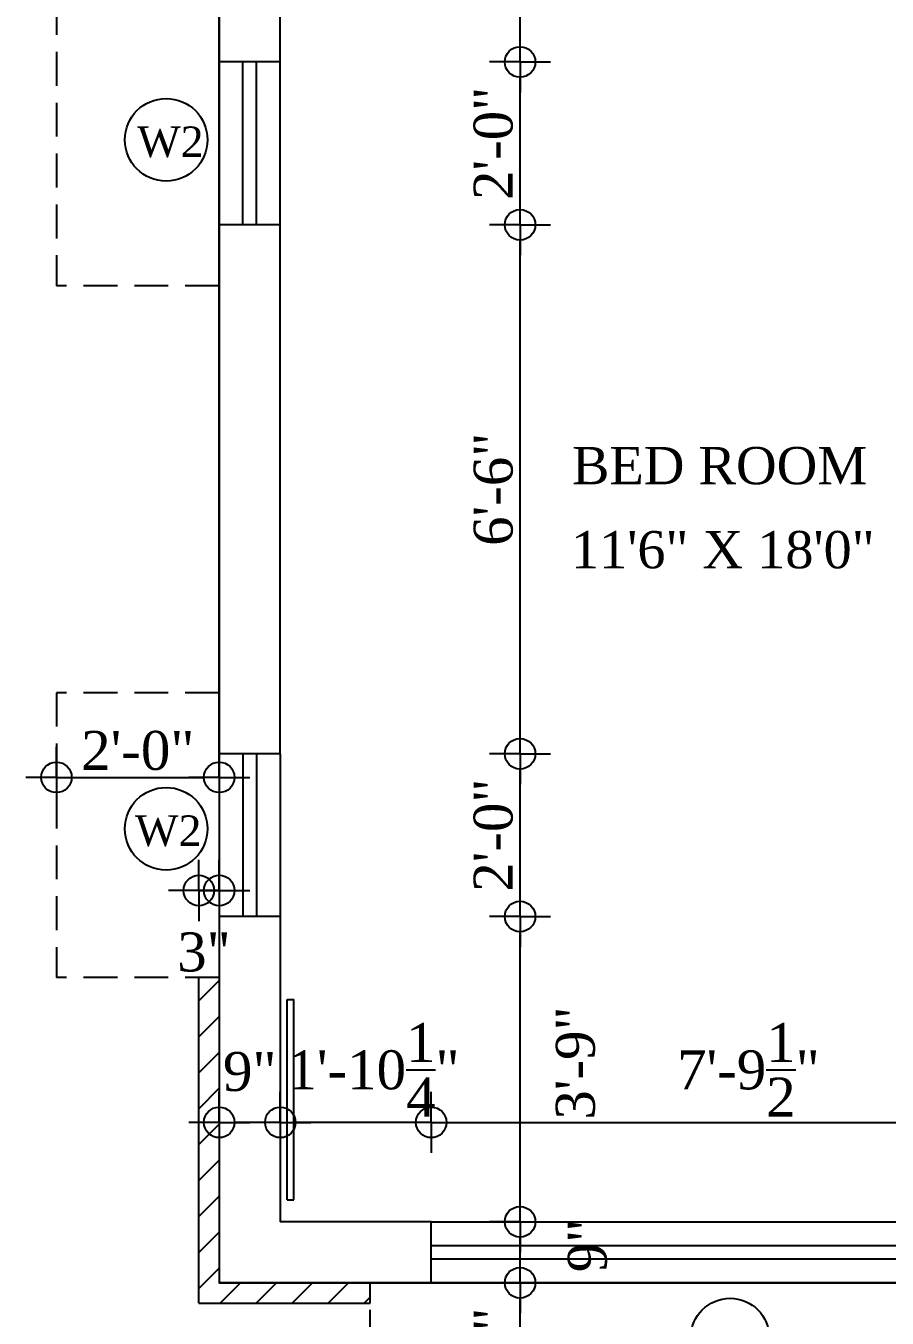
# Model space of a CAD drawing. Extents: x -4781 to 3971, y -2954 to -1072.
# Drawn here: x -4781.3 to -4654.3, y -2081.9 to -1891.3 of the extents above; entities that cross this region are included whole.
import ezdxf

# ---------------------------------------------------------------- set-up
doc = ezdxf.new("R2010")
doc.units = 0
doc.header["$LTSCALE"] = 20
doc.header["$MEASUREMENT"] = 0
doc.header["$PDMODE"] = 34
doc.linetypes.add('HIDDEN', pattern=[0.375, 0.25, -0.125])
doc.layers.get('0').update_dxf_attribs({"linetype": 'CONTINUOUS'})
doc.layers.get('DEFPOINTS').update_dxf_attribs({"linetype": 'CONTINUOUS'})
doc.layers.add('area', color=3, linetype='CONTINUOUS', plot=False)
for name, color, linetype in [('DIMLINE', 254, 'CONTINUOUS'), ('glass', 4, 'CONTINUOUS'), ('Roof lilne', 31, 'CONTINUOUS'), ('text', 2, 'CONTINUOUS'), ('wall', 13, 'CONTINUOUS'), ('WINDOW', 4, 'CONTINUOUS'), ('window sill', 5, 'CONTINUOUS'), ('windowtext', 2, 'CONTINUOUS'), ('winsill', 5, 'CONTINUOUS')]:
    doc.layers.add(name, color=color, linetype=linetype)
doc.styles.add('DIMTEXT', font='times_1.ttf')
doc.styles.add('style5', font='times_1.ttf')
doc.dimstyles.new('ARCH_48_0', dxfattribs={"dimtxt": 5.75, "dimasz": 2.25, "dimexe": 0.25, "dimexo": 0, "dimgap": 1, "dimtad": 1, "dimzin": 3, "dimdsep": 46, "dimlunit": 4, "dimtxsty": 'DIMTEXT', "dimblk": 'BLK', "dimcen": 0, "dimdle": 0.09375, "dimse1": 1, "dimse2": 1, "dimclrd": 254, "dimclrt": 3, "dimadec": 1, "dimazin": 0, "dimtfac": 1, "dimtix": 1, "dimtmove": 2, "dimatfit": 3, "dimldrblk": 'NONE', "dimfxl": 0.25, "dimtvp": 1.4625, "dimtolj": 1, "dimtzin": 15, "dimarcsym": 0})

# ---------------------------------------------------------------- blocks, each defined once
blk = doc.blocks.new('BLK')
for q in [(0, 2), (-2, 0), (2, 0), (0, -2)]:
    blk.add_line((0, 0), q)
blk.add_circle((0, 0), 1)
blk = doc.blocks.new('*D663')
at = {"layer": 'DEFPOINTS', "color": 0, "lineweight": -2, "transparency": 16777216}
for p in [(-4743.77, -1998.65), (-4708.43, -1998.65), (-4743.77, -2022.65)]:
    blk.add_point(p, dxfattribs=at)
at = {"layer": 'DIMLINE', "color": 254, "lineweight": -2, "transparency": 16777216}
blk.add_line((-4708.43, -2020.4), (-4708.43, -2000.9), dxfattribs=at)
at = {"layer": 'DIMLINE', "color": 254, "lineweight": -2, "transparency": 16777216, "xscale": 2.25, "yscale": 2.25, "zscale": 2.25}
for p, rotation in [((-4708.43, -1998.65), 90), ((-4708.43, -2022.65), 270)]:
    blk.add_blockref('BLK', p, dxfattribs=dict(at, rotation=rotation))
at = {"layer": 'DIMLINE', "color": 3, "lineweight": -2, "transparency": 16777216, "insert": (-4712.36, -2010.65), "char_height": 5.75, "attachment_point": 5, "rotation": 90, "style": 'DIMTEXT'}
blk.add_mtext('\\A1;2\'-0"', dxfattribs=at)
blk = doc.blocks.new('_None')
blk = doc.blocks.new('*D664')
at = {"layer": 'DEFPOINTS', "color": 0, "lineweight": -2, "transparency": 16777216}
for p in [(-4743.77, -1920.65), (-4708.43, -1920.65), (-4743.77, -1998.65)]:
    blk.add_point(p, dxfattribs=at)
at = {"layer": 'DIMLINE', "color": 254, "lineweight": -2, "transparency": 16777216}
blk.add_line((-4708.43, -1996.4), (-4708.43, -1922.9), dxfattribs=at)
at = {"layer": 'DIMLINE', "color": 254, "lineweight": -2, "transparency": 16777216, "xscale": 2.25, "yscale": 2.25, "zscale": 2.25}
for p, rotation in [((-4708.43, -1920.65), 90), ((-4708.43, -1998.65), 270)]:
    blk.add_blockref('BLK', p, dxfattribs=dict(at, rotation=rotation))
at = {"layer": 'DIMLINE', "color": 3, "lineweight": -2, "transparency": 16777216, "insert": (-4712.36, -1959.65), "char_height": 5.75, "attachment_point": 5, "rotation": 90, "style": 'DIMTEXT'}
blk.add_mtext('\\A1;6\'-6"', dxfattribs=at)
blk = doc.blocks.new('*D665')
at = {"layer": 'DEFPOINTS', "color": 0, "lineweight": -2, "transparency": 16777216}
for p in [(-4748.27, -1896.65), (-4708.43, -1896.65), (-4743.77, -1920.65)]:
    blk.add_point(p, dxfattribs=at)
at = {"layer": 'DIMLINE', "color": 254, "lineweight": -2, "transparency": 16777216}
blk.add_line((-4708.43, -1918.4), (-4708.43, -1898.9), dxfattribs=at)
at = {"layer": 'DIMLINE', "color": 254, "lineweight": -2, "transparency": 16777216, "xscale": 2.25, "yscale": 2.25, "zscale": 2.25}
for p, rotation in [((-4708.43, -1896.65), 90), ((-4708.43, -1920.65), 270)]:
    blk.add_blockref('BLK', p, dxfattribs=dict(at, rotation=rotation))
at = {"layer": 'DIMLINE', "color": 3, "lineweight": -2, "transparency": 16777216, "insert": (-4712.36, -1908.65), "char_height": 5.75, "attachment_point": 5, "rotation": 90, "style": 'DIMTEXT'}
blk.add_mtext('\\A1;2\'-0"', dxfattribs=at)
blk = doc.blocks.new('*D672')
at = {"layer": 'DEFPOINTS', "color": 0, "lineweight": -2, "transparency": 16777216}
for p in [(-4743.77, -2047.4), (-4743.77, -2053), (-4721.52, -2067.65)]:
    blk.add_point(p, dxfattribs=at)
at = {"layer": 'DIMLINE', "color": 254, "lineweight": -2, "transparency": 16777216}
blk.add_line((-4723.77, -2053), (-4741.52, -2053), dxfattribs=at)
at = {"layer": 'DIMLINE', "color": 254, "lineweight": -2, "transparency": 16777216, "xscale": 2.25, "yscale": 2.25, "zscale": 2.25, "rotation": 180}
blk.add_blockref('BLK', (-4743.77, -2053), dxfattribs=at)
at = {"layer": 'DIMLINE', "color": 254, "lineweight": -2, "transparency": 16777216, "xscale": 2.25, "yscale": 2.25, "zscale": 2.25}
blk.add_blockref('BLK', (-4721.52, -2053), dxfattribs=at)
at = {"layer": 'DIMLINE', "color": 3, "lineweight": -2, "transparency": 16777216, "insert": (-4730.03, -2045.25), "char_height": 5.75, "attachment_point": 5, "style": 'DIMTEXT'}
blk.add_mtext('\\A1;1\'-10{\\H1.000000x;\\S1/4;}"', dxfattribs=at)
blk = doc.blocks.new('*D673')
at = {"layer": 'DEFPOINTS', "color": 0, "lineweight": -2, "transparency": 16777216}
for p in [(-4628.02, -2053), (-4721.52, -2067.65), (-4628.02, -2067.65)]:
    blk.add_point(p, dxfattribs=at)
at = {"layer": 'DIMLINE', "color": 254, "lineweight": -2, "transparency": 16777216}
blk.add_line((-4719.27, -2053), (-4630.27, -2053), dxfattribs=at)
at = {"layer": 'DIMLINE', "color": 254, "lineweight": -2, "transparency": 16777216, "xscale": 2.25, "yscale": 2.25, "zscale": 2.25, "rotation": 180}
blk.add_blockref('BLK', (-4721.52, -2053), dxfattribs=at)
at = {"layer": 'DIMLINE', "color": 254, "lineweight": -2, "transparency": 16777216, "xscale": 2.25, "yscale": 2.25, "zscale": 2.25}
blk.add_blockref('BLK', (-4628.02, -2053), dxfattribs=at)
at = {"layer": 'DIMLINE', "color": 3, "lineweight": -2, "transparency": 16777216, "insert": (-4674.77, -2045.25), "char_height": 5.75, "attachment_point": 5, "style": 'DIMTEXT'}
blk.add_mtext('\\A1;7\'-9{\\H1.000000x;\\S1/2;}"', dxfattribs=at)
blk = doc.blocks.new('*D748')
at = {"layer": 'DEFPOINTS', "color": 0, "lineweight": -2, "transparency": 16777216}
for p in [(-4708.43, -2076.65), (-4701.6, -2076.65), (-4701.6, -2100.65)]:
    blk.add_point(p, dxfattribs=at)
at = {"layer": 'DIMLINE', "color": 254, "lineweight": -2, "transparency": 16777216}
blk.add_line((-4708.43, -2098.4), (-4708.43, -2078.9), dxfattribs=at)
at = {"layer": 'DIMLINE', "color": 254, "lineweight": -2, "transparency": 16777216, "xscale": 2.25, "yscale": 2.25, "zscale": 2.25}
for p, rotation in [((-4708.43, -2076.65), 90), ((-4708.43, -2100.65), 270)]:
    blk.add_blockref('BLK', p, dxfattribs=dict(at, rotation=rotation))
at = {"layer": 'DIMLINE', "color": 3, "lineweight": -2, "transparency": 16777216, "insert": (-4712.36, -2088.65), "char_height": 5.75, "attachment_point": 5, "rotation": 90, "style": 'DIMTEXT'}
blk.add_mtext('\\A1;2\'-0"', dxfattribs=at)
blk = doc.blocks.new('*D749')
at = {"layer": 'DEFPOINTS', "color": 0, "lineweight": -2, "transparency": 16777216}
for p in [(-4708.43, -2067.65), (-4695.41, -2067.65), (-4691.44, -2076.65)]:
    blk.add_point(p, dxfattribs=at)
at = {"layer": 'DIMLINE', "color": 254, "lineweight": -2, "transparency": 16777216}
blk.add_line((-4708.43, -2074.4), (-4708.43, -2069.9), dxfattribs=at)
at = {"layer": 'DIMLINE', "color": 254, "lineweight": -2, "transparency": 16777216, "xscale": 2.25, "yscale": 2.25, "zscale": 2.25}
for p, rotation in [((-4708.43, -2067.65), 90), ((-4708.43, -2076.65), 270)]:
    blk.add_blockref('BLK', p, dxfattribs=dict(at, rotation=rotation))
at = {"layer": 'DIMLINE', "color": 3, "lineweight": -2, "transparency": 16777216, "insert": (-4698.49, -2071.15), "char_height": 5.75, "attachment_point": 5, "rotation": 90, "style": 'DIMTEXT'}
blk.add_mtext('\\A1;9"', dxfattribs=at)
blk = doc.blocks.new('*D769')
at = {"layer": 'DEFPOINTS', "color": 0, "lineweight": -2, "transparency": 16777216}
for p in [(-4752.77, -2053), (-4752.77, -2062.92), (-4743.77, -2064.42)]:
    blk.add_point(p, dxfattribs=at)
at = {"layer": 'DIMLINE', "color": 254, "lineweight": -2, "transparency": 16777216}
blk.add_line((-4746.02, -2053), (-4750.52, -2053), dxfattribs=at)
at = {"layer": 'DIMLINE', "color": 254, "lineweight": -2, "transparency": 16777216, "xscale": 2.25, "yscale": 2.25, "zscale": 2.25, "rotation": 180}
blk.add_blockref('BLK', (-4752.77, -2053), dxfattribs=at)
at = {"layer": 'DIMLINE', "color": 254, "lineweight": -2, "transparency": 16777216, "xscale": 2.25, "yscale": 2.25, "zscale": 2.25}
blk.add_blockref('BLK', (-4743.77, -2053), dxfattribs=at)
at = {"layer": 'DIMLINE', "color": 3, "lineweight": -2, "transparency": 16777216, "insert": (-4748.27, -2045.53), "char_height": 5.75, "attachment_point": 5, "style": 'DIMTEXT'}
blk.add_mtext('\\A1;9"', dxfattribs=at)
blk = doc.blocks.new('*D770')
at = {"layer": 'DEFPOINTS', "color": 0, "lineweight": -2, "transparency": 16777216}
for p in [(-4755.77, -2018.81), (-4755.77, -2031.65), (-4752.77, -2031.65)]:
    blk.add_point(p, dxfattribs=at)
at = {"layer": 'DIMLINE', "color": 254, "lineweight": -2, "transparency": 16777216}
for p, q in [((-4758.02, -2018.81), (-4760.27, -2018.81)), ((-4752.77, -2018.81), (-4755.77, -2018.81)), ((-4750.52, -2018.81), (-4748.27, -2018.81))]:
    blk.add_line(p, q, dxfattribs=at)
at = {"layer": 'DIMLINE', "color": 254, "lineweight": -2, "transparency": 16777216, "xscale": 2.25, "yscale": 2.25, "zscale": 2.25}
blk.add_blockref('BLK', (-4755.77, -2018.81), dxfattribs=at)
at = {"layer": 'DIMLINE', "color": 254, "lineweight": -2, "transparency": 16777216, "xscale": 2.25, "yscale": 2.25, "zscale": 2.25, "rotation": 180}
blk.add_blockref('BLK', (-4752.77, -2018.81), dxfattribs=at)
at = {"layer": 'DIMLINE', "color": 3, "lineweight": -2, "transparency": 16777216, "insert": (-4755.02, -2027.91), "char_height": 5.75, "attachment_point": 5, "style": 'DIMTEXT'}
blk.add_mtext('\\A1;3"', dxfattribs=at)
blk = doc.blocks.new('*D774')
at = {"layer": 'DEFPOINTS', "color": 0, "lineweight": -2, "transparency": 16777216}
for p in [(-4743.77, -2022.65), (-4708.43, -2022.65), (-4743.77, -2067.65)]:
    blk.add_point(p, dxfattribs=at)
at = {"layer": 'DIMLINE', "color": 254, "lineweight": -2, "transparency": 16777216}
blk.add_line((-4708.43, -2065.4), (-4708.43, -2024.9), dxfattribs=at)
at = {"layer": 'DIMLINE', "color": 254, "lineweight": -2, "transparency": 16777216, "xscale": 2.25, "yscale": 2.25, "zscale": 2.25}
for p, rotation in [((-4708.43, -2022.65), 90), ((-4708.43, -2067.65), 270)]:
    blk.add_blockref('BLK', p, dxfattribs=dict(at, rotation=rotation))
at = {"layer": 'DIMLINE', "color": 3, "lineweight": -2, "transparency": 16777216, "insert": (-4700.25, -2044.25), "char_height": 5.75, "attachment_point": 5, "rotation": 90, "style": 'DIMTEXT'}
blk.add_mtext('\\A1;3\'-9"', dxfattribs=at)
blk = doc.blocks.new('*D775')
at = {"layer": 'DEFPOINTS', "color": 0, "lineweight": -2, "transparency": 16777216}
for p in [(-4743.77, -1851.65), (-4708.43, -1851.65), (-4745.41, -1896.65)]:
    blk.add_point(p, dxfattribs=at)
at = {"layer": 'DIMLINE', "color": 254, "lineweight": -2, "transparency": 16777216}
blk.add_line((-4708.43, -1894.4), (-4708.43, -1853.9), dxfattribs=at)
at = {"layer": 'DIMLINE', "color": 254, "lineweight": -2, "transparency": 16777216, "xscale": 2.25, "yscale": 2.25, "zscale": 2.25}
for p, rotation in [((-4708.43, -1851.65), 90), ((-4708.43, -1896.65), 270)]:
    blk.add_blockref('BLK', p, dxfattribs=dict(at, rotation=rotation))
at = {"layer": 'DIMLINE', "color": 3, "lineweight": -2, "transparency": 16777216, "insert": (-4702.9, -1881.24), "char_height": 5.75, "attachment_point": 5, "rotation": 90, "style": 'DIMTEXT'}
blk.add_mtext('\\A1;3\'-9"', dxfattribs=at)
blk = doc.blocks.new('*D782')
at = {"layer": 'DEFPOINTS', "color": 0, "lineweight": -2, "transparency": 16777216}
for p in [(-4776.77, -1997.31), (-4752.77, -1997.31), (-4752.77, -2002.13)]:
    blk.add_point(p, dxfattribs=at)
at = {"layer": 'DIMLINE', "color": 254, "lineweight": -2, "transparency": 16777216}
blk.add_line((-4774.52, -2002.13), (-4755.02, -2002.13), dxfattribs=at)
at = {"layer": 'DIMLINE', "color": 254, "lineweight": -2, "transparency": 16777216, "xscale": 2.25, "yscale": 2.25, "zscale": 2.25, "rotation": 180}
blk.add_blockref('BLK', (-4776.77, -2002.13), dxfattribs=at)
at = {"layer": 'DIMLINE', "color": 254, "lineweight": -2, "transparency": 16777216, "xscale": 2.25, "yscale": 2.25, "zscale": 2.25}
blk.add_blockref('BLK', (-4752.77, -2002.13), dxfattribs=at)
at = {"layer": 'DIMLINE', "color": 3, "lineweight": -2, "transparency": 16777216, "insert": (-4764.77, -1998.2), "char_height": 5.75, "attachment_point": 5, "style": 'DIMTEXT'}
blk.add_mtext('\\A1;2\'-0"', dxfattribs=at)

msp = doc.modelspace()

# ---------------------------------------------------------------- hatches: boundary and pattern name
at = {"lineweight": -2}
h = msp.add_hatch(dxfattribs=at)
h.set_pattern_fill('ANSI31', color=8, scale=30, style=0)
h.set_pattern_definition([(45, (-2460.601, -1002.0834), (-2.6516504, 2.6516504), [])])
h.paths.add_polyline_path([(-4739.969, -2051.773), (-4739.824, -2051.625), (-4740.258, -2052.147), (-4739.824, -2052.147)], flags=17)
h.paths.add_polyline_path([(-4755.772, -2031.654), (-4755.772, -2079.654), (-4730.522, -2079.654), (-4730.522, -2076.654), (-4752.772, -2076.654), (-4752.772, -2031.654)])

# ---------------------------------------------------------------- linework, layer by layer
at = {"layer": 'area', "lineweight": -2}
msp.add_lwpolyline([(-4734.772, -1713.654), (-4734.772, -1842.654), (-4752.772, -1842.654), (-4752.772, -2076.654), (-4619.022, -2076.654), (-4619.022, -2145.654), (-4421.522, -2145.654), (-4421.522, -2076.654), (-4287.772, -2076.654), (-4287.772, -1842.654), (-4305.772, -1842.654), (-4305.772, -1713.654), (-4443.772, -1713.654), (-4443.772, -1737.654), (-4596.772, -1737.654), (-4596.772, -1713.654), (-4734.772, -1713.654)], dxfattribs=at)
at = {"layer": 'glass'}
for p, q in [((-4742.772, -2064.416), (-4742.772, -2034.892)), ((-4742.772, -2034.892), (-4741.772, -2034.892)), ((-4741.772, -2064.416), (-4741.772, -2034.892)), ((-4742.772, -2064.416), (-4741.772, -2064.416))]:
    msp.add_line(p, q, dxfattribs=at)
at = {"layer": 'Roof lilne', "linetype": 'HIDDEN'}
for p, q in [((-4776.772, -1887.654), (-4776.772, -1929.654)), ((-4752.772, -1929.654), (-4776.772, -1929.654)), ((-4776.772, -1989.654), (-4776.772, -2031.654)), ((-4752.772, -1989.654), (-4776.772, -1989.654)), ((-4752.772, -2031.654), (-4776.772, -2031.654)), ((-4730.522, -2100.654), (-4730.522, -2079.654))]:
    msp.add_line(p, q, dxfattribs=at)
at = {"layer": 'wall'}
for p, q in [((-4752.772, -1896.654), (-4752.772, -1842.654)), ((-4743.772, -1896.654), (-4743.772, -1851.654)), ((-4743.772, -1896.654), (-4752.772, -1896.654)), ((-4752.772, -1998.654), (-4752.772, -1920.654)), ((-4743.772, -1920.654), (-4752.772, -1920.654)), ((-4743.772, -1998.654), (-4743.772, -1920.654)), ((-4743.772, -1998.654), (-4752.772, -1998.654)), ((-4743.772, -2022.654), (-4752.772, -2022.654)), ((-4755.772, -2079.654), (-4755.772, -2031.654)), ((-4752.772, -2031.654), (-4755.772, -2031.654)), ((-4721.522, -2076.654), (-4721.522, -2067.654)), ((-4730.522, -2079.654), (-4730.522, -2076.654)), ((-4755.772, -2079.654), (-4730.522, -2079.654))]:
    msp.add_line(p, q, dxfattribs=at)
at = {"layer": 'wall', "lineweight": -2}
for p, q in [((-4752.772, -2022.654), (-4752.772, -2076.654)), ((-4743.772, -2022.654), (-4743.772, -2067.654)), ((-4721.522, -2067.654), (-4743.772, -2067.654)), ((-4721.522, -2076.654), (-4752.772, -2076.654))]:
    msp.add_line(p, q, dxfattribs=at)
at = {"layer": 'WINDOW', "color": 4}
for p, q in [((-4749.272, -1920.654), (-4749.272, -1896.654)), ((-4747.272, -1920.654), (-4747.272, -1896.654)), ((-4749.272, -1998.654), (-4749.272, -2022.654)), ((-4747.272, -1998.654), (-4747.272, -2022.654))]:
    msp.add_line(p, q, dxfattribs=at)
at = {"layer": 'WINDOW'}
for p, q in [((-4721.522, -2071.154), (-4628.022, -2071.154)), ((-4628.022, -2073.154), (-4721.522, -2073.154))]:
    msp.add_line(p, q, dxfattribs=at)
at = {"layer": 'window sill'}
for p, q in [((-4721.522, -2067.654), (-4628.022, -2067.654)), ((-4628.022, -2076.654), (-4721.522, -2076.654))]:
    msp.add_line(p, q, dxfattribs=at)
at = {"layer": 'windowtext', "color": 7}
for centre, radius in [((-4760.593, -1908.129), 6.084), ((-4760.593, -2009.707), 6.084), ((-4677.478, -2084.734), 5.796)]:
    msp.add_circle(centre, radius, dxfattribs=at)
at = {"layer": 'winsill'}
for p, q in [((-4752.772, -1920.654), (-4752.772, -1896.654)), ((-4743.772, -1920.654), (-4743.772, -1896.654)), ((-4752.772, -1998.654), (-4752.772, -2022.654)), ((-4743.772, -1998.654), (-4743.772, -2022.654))]:
    msp.add_line(p, q, dxfattribs=at)

# ---------------------------------------------------------------- texts
at = {"layer": 'text', "style": 'style5'}
for s, height, p in [('BED ROOM', 5.4893, (-4700.783, -1958.905)), ('11\'6" X 18\'0"', 5.48935, (-4700.923, -1971.303))]:
    msp.add_text(s, height=height, dxfattribs=at).set_placement(p)
at = {"layer": 'windowtext', "style": 'style5'}
for p in [(-4764.867, -1910.649), (-4765.178, -2012.228)]:
    msp.add_text('W2', height=4.4913, dxfattribs=at).set_placement(p)

# ---------------------------------------------------------------- dimensions: what is measured, and where the dimension line sits
at = {"layer": 'DIMLINE', "lineweight": -2}
for base, p1, p2, picture, middle in [((-4708.432, -1851.654), (-4745.414, -1896.654), (-4743.772, -1851.654), '*D775', (-4702.901, -1881.241)), ((-4708.432, -2022.654), (-4743.772, -2067.654), (-4743.772, -2022.654), '*D774', (-4700.249, -2044.255)), ((-4708.432, -2067.654), (-4691.437, -2076.654), (-4695.411, -2067.654), '*D749', (-4698.485, -2071.154))]:
    dim = msp.add_linear_dim(base=base, p1=p1, p2=p2, angle=90, dimstyle='ARCH_48_0', override={"dimfxl": 0.18}, dxfattribs=at)
    dim.commit()
    dim.dimension.update_dxf_attribs({"geometry": picture, "text_midpoint": middle, "dimtype": 160})
for base, p1, p2, picture, middle in [((-4708.432, -1896.654), (-4743.772, -1920.654), (-4748.272, -1896.654), '*D665', (-4712.357, -1908.654)), ((-4708.432, -1920.654), (-4743.772, -1998.654), (-4743.772, -1920.654), '*D664', (-4712.357, -1959.654)), ((-4708.432, -1998.654), (-4743.772, -2022.654), (-4743.772, -1998.654), '*D663', (-4712.357, -2010.654)), ((-4708.432, -2076.654), (-4701.604, -2100.654), (-4701.604, -2076.654), '*D748', (-4712.357, -2088.654))]:
    dim = msp.add_linear_dim(base=base, p1=p1, p2=p2, angle=90, dimstyle='ARCH_48_0', override={"dimfxl": 0.18}, dxfattribs=at)
    dim.commit()
    dim.dimension.update_dxf_attribs({"geometry": picture, "text_midpoint": middle})
dim = msp.add_linear_dim(base=(-4752.772, -2002.129), p1=(-4776.772, -1997.313), p2=(-4752.772, -1997.313), dimstyle='ARCH_48_0', dxfattribs=at)
dim.commit()
dim.dimension.update_dxf_attribs({"geometry": '*D782', "text_midpoint": (-4764.772, -1998.204)})
for base, p1, p2, picture, middle in [((-4755.772, -2018.812), (-4752.772, -2031.654), (-4755.772, -2031.654), '*D770', (-4755.022, -2027.913)), ((-4743.772, -2053), (-4721.522, -2067.654), (-4743.772, -2047.404), '*D672', (-4730.031, -2045.254)), ((-4752.772, -2053), (-4743.772, -2064.416), (-4752.772, -2062.921), '*D769', (-4748.272, -2045.53))]:
    dim = msp.add_linear_dim(base=base, p1=p1, p2=p2, dimstyle='ARCH_48_0', override={"dimfxl": 0.18}, dxfattribs=at)
    dim.commit()
    dim.dimension.update_dxf_attribs({"geometry": picture, "text_midpoint": middle, "dimtype": 160})
dim = msp.add_linear_dim(base=(-4628.022, -2053), p1=(-4721.522, -2067.654), p2=(-4628.022, -2067.654), dimstyle='ARCH_48_0', override={"dimfxl": 0.18}, dxfattribs=at)
dim.commit()
dim.dimension.update_dxf_attribs({"geometry": '*D673', "text_midpoint": (-4674.772, -2045.246)})

doc.saveas('drawing.dxf')
